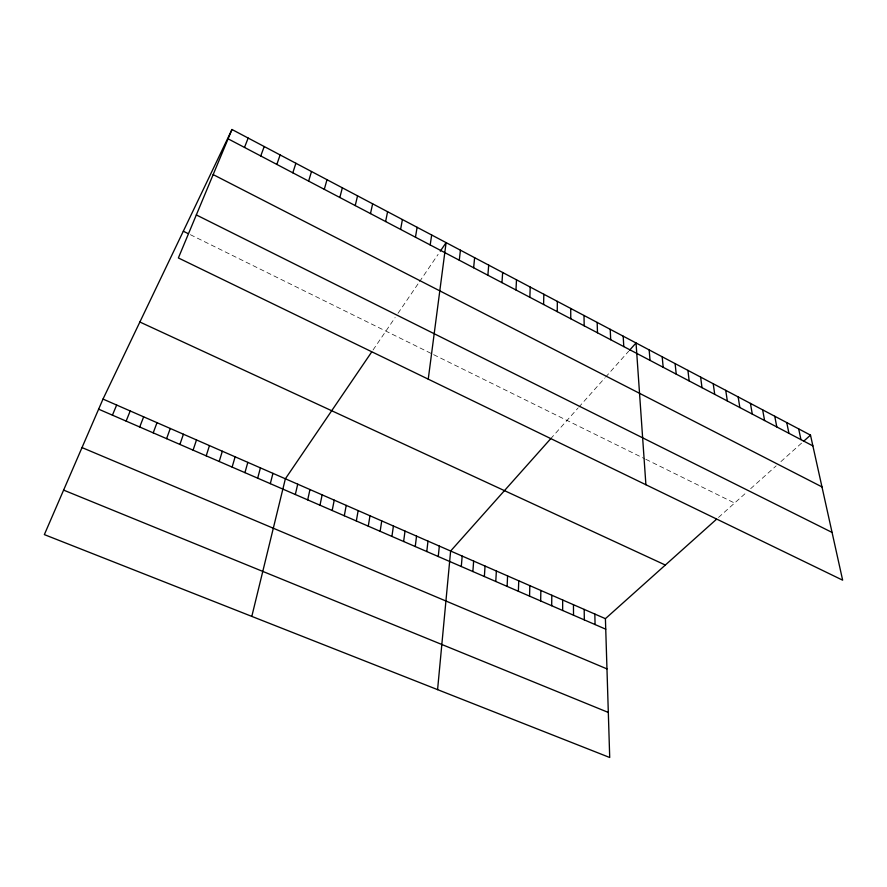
<?xml version="1.0" encoding="UTF-8"?>
<svg xmlns="http://www.w3.org/2000/svg" width="887" height="887" viewBox="0 0 887 887"><rect width="100%" height="100%" fill="white"/><g stroke="black" fill="none" stroke-linecap="round" stroke-linejoin="round"><path stroke-width="0.67" stroke-dasharray="4.43 3.33" d="M373.061 349.955L395.136 317.524M398.008 313.288L418.753 282.82M419.507 281.711L438.111 254.369M550.616 438.821L577.914 408.186M578.834 407.155L604.746 378.084M605.61 377.108L628.728 351.163M718.481 517.476L746.621 492.296M750.668 488.67L776.147 465.875M780.926 461.595L802.48 442.303M190.35 234.689L432.424 354.057M433.632 354.656L644.616 458.701M645.814 459.289L734.591 503.062"/><path stroke-width="1.33" d="M562.646 610.489L562.668 599.989M557.247 311.659L557.335 301.392M551.692 605.732L551.803 595.244M540.66 600.954L540.859 590.465M543.598 304.496L543.831 294.251M529.55 596.131L529.849 585.653M518.374 591.274L518.762 580.797M529.849 297.267L530.226 287.066M507.109 586.396L507.597 575.918M515.968 289.982L516.5 279.815M495.778 581.473L496.365 571.006M484.369 576.528L485.045 566.061M501.975 282.643L502.652 272.497M472.871 571.538L473.647 561.083M487.872 275.225L488.704 265.124M461.295 566.516L462.182 556.071M437.579 689.642L450.629 551.027L550.616 438.821M473.636 267.752L474.623 257.696M438.256 556.526L439.342 546.093M459.278 260.213L460.431 250.189M426.791 551.548L427.977 541.125M415.249 546.536L416.535 536.125M428.244 379.148L446.106 242.628L440.296 251.165M403.629 541.502L405.015 531.091M391.921 536.424L393.418 526.013M430.195 244.945L431.67 235M380.135 531.313L381.743 520.913M415.46 237.206L417.101 227.305M368.271 526.157L369.99 515.779M356.33 520.979L358.148 510.602M400.602 229.4L402.41 219.544M344.3 515.757L346.229 505.39M332.181 510.502L334.233 500.146M385.612 221.528L387.586 211.716M319.985 505.213L322.147 494.857M370.489 213.59L372.64 203.81M307.689 499.88L309.973 489.546M295.316 494.514L297.722 484.18M355.221 205.573L357.561 195.85M251.808 616.398L285.37 478.792L371.653 352.028M270.313 483.659L272.941 473.359M339.832 197.491L342.349 187.811M257.673 478.171L260.423 467.892M324.298 189.33L327.004 179.706M244.934 472.649L247.817 462.382M232.117 467.094L235.122 456.827M308.621 181.103L311.514 171.524M219.2 461.484L222.338 451.239M206.194 455.84L209.465 445.607M292.81 172.799L295.892 163.263M193.089 450.152L196.493 439.941M179.895 444.431L183.421 434.231M276.844 164.417L280.126 154.937M166.601 438.666L170.26 428.476M260.745 155.957L264.215 146.532M153.207 432.856L157.01 422.678M139.714 427.002L143.65 416.846M244.49 147.43L248.172 138.062M126.12 421.103L130.201 410.969M112.427 415.16L116.652 405.049M231.973 129.502L178.376 257.951L842.65 580.176L810.496 435.129L231.973 129.502L103.003 399.072L44.35 534.606L609.713 757.498L605.411 618.671L716.485 519.261M629.637 350.143L636.034 342.97L645.902 484.734M803.489 441.404L810.496 435.129M63.609 490.112L608.316 712.438M82.014 447.58L606.963 668.898M98.623 409.173L605.743 629.182M103.003 399.072L605.411 618.671M139.869 322.014L665.339 565.041M183.31 231.219L188 233.536M196.326 214.931L832.061 532.422M213.157 174.595L821.972 486.896M228.081 138.815L812.88 445.895M798.677 428.887L800.95 439.63M786.758 422.589L788.931 433.322M774.75 416.247L776.812 426.957M762.643 409.849L764.594 420.538M750.435 403.397L752.276 414.074M738.139 396.899L739.858 407.554M725.732 390.347L727.34 400.979M713.226 383.749L714.722 394.349M700.63 377.086L701.994 387.663M687.924 370.378L689.166 380.933M675.107 363.603L676.227 374.137M662.19 356.785L663.177 367.285M649.162 349.899L650.027 360.377M623.184 336.173L623.783 346.595M610.223 329.332L610.688 339.721M597.162 322.436L597.494 332.791M594.833 614.048L595.077 624.559M584.001 315.473L584.189 325.806M584.178 609.391L584.333 619.902M573.457 604.712L573.523 615.212M570.718 308.454L570.773 318.766"/></g></svg>
